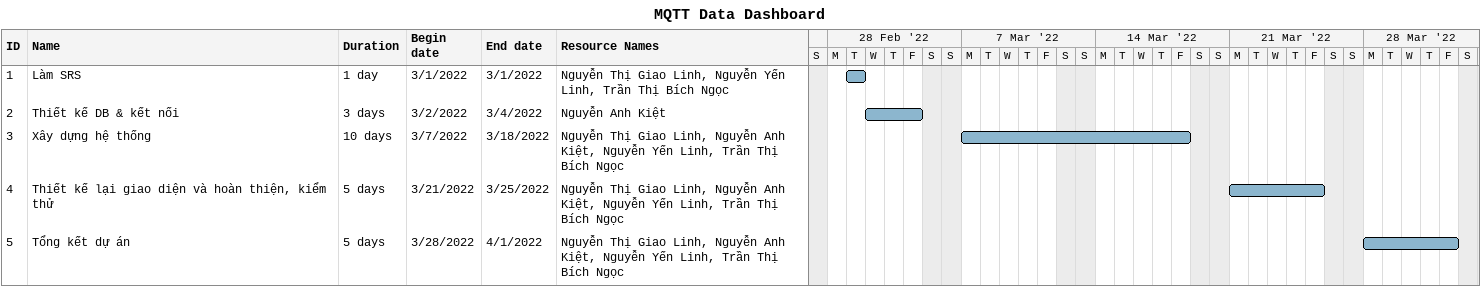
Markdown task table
MQTT Data Dashboard

| ID | Task | Duration | Start | Finish | Resources |
|---|---|---|---|---|---|
| 1 | Làm SRS | 1d | 2022-03-01 | 2022-03-01 | Nguyễn Thị Giao Linh, Nguyễn Yến Linh, Trần Thị Bích Ngọc |
| 2 | Thiết kế DB & kết nối | 3d | 2022-03-02 | 2022-03-04 | Nguyễn Anh Kiệt |
| 3 | Xây dựng hệ thống | 10d | 2022-03-07 | 2022-03-18 | Nguyễn Thị Giao Linh, Nguyễn Anh Kiệt, Nguyễn Yến Linh, Trần Thị Bích Ngọc |
| 4 | Thiết kế lại giao diện và hoàn thiện, kiểm thử | 5d | 2022-03-21 | 2022-03-25 | Nguyễn Thị Giao Linh, Nguyễn Anh Kiệt, Nguyễn Yến Linh, Trần Thị Bích Ngọc |
| 5 | Tổng kết dự án | 5d | 2022-03-28 | 2022-04-01 | Nguyễn Thị Giao Linh, Nguyễn Anh Kiệt, Nguyễn Yến Linh, Trần Thị Bích Ngọc |
